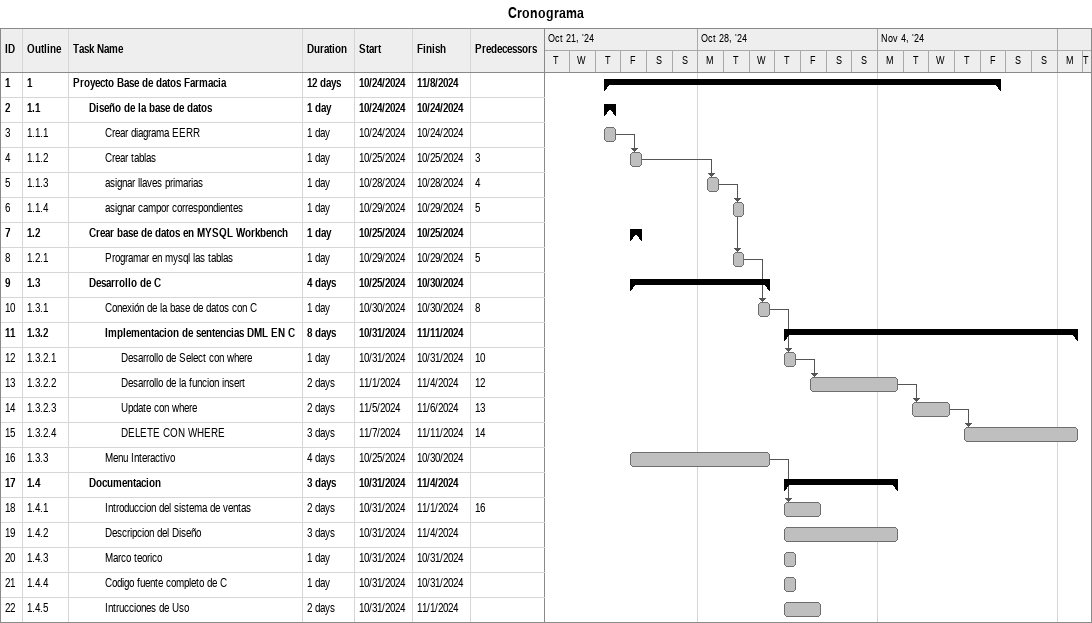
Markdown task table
Cronograma

| ID | WBS | Task | Duration | Start | Finish | Predecessors |
|---|---|---|---|---|---|---|
| 1 | 1 | **Proyecto Base de datos Farmacia** | 12d | 2024-10-24 | 2024-11-08 |  |
| 2 | 1.1 | **Diseño de la base de datos** | 1d | 2024-10-24 | 2024-10-24 |  |
| 3 | 1.1.1 | Crear diagrama EERR | 1d | 2024-10-24 | 2024-10-24 |  |
| 4 | 1.1.2 | Crear tablas | 1d | 2024-10-25 | 2024-10-25 | 3 |
| 5 | 1.1.3 | asignar llaves primarias | 1d | 2024-10-28 | 2024-10-28 | 4 |
| 6 | 1.1.4 | asignar campor correspondientes | 1d | 2024-10-29 | 2024-10-29 | 5 |
| 7 | 1.2 | **Crear base de datos en MYSQL Workbench** | 1d | 2024-10-25 | 2024-10-25 |  |
| 8 | 1.2.1 | Programar en mysql las tablas | 1d | 2024-10-29 | 2024-10-29 | 5 |
| 9 | 1.3 | **Desarrollo de C** | 4d | 2024-10-25 | 2024-10-30 |  |
| 10 | 1.3.1 | Conexión de la base de datos con C | 1d | 2024-10-30 | 2024-10-30 | 8 |
| 11 | 1.3.2 | **Implementacion de sentencias DML EN C** | 8d | 2024-10-31 | 2024-11-11 |  |
| 12 | 1.3.2.1 | Desarrollo de Select con where | 1d | 2024-10-31 | 2024-10-31 | 10 |
| 13 | 1.3.2.2 | Desarrollo de la funcion insert | 2d | 2024-11-01 | 2024-11-04 | 12 |
| 14 | 1.3.2.3 | Update con where | 2d | 2024-11-05 | 2024-11-06 | 13 |
| 15 | 1.3.2.4 | DELETE CON WHERE | 3d | 2024-11-07 | 2024-11-11 | 14 |
| 16 | 1.3.3 | Menu Interactivo | 4d | 2024-10-25 | 2024-10-30 |  |
| 17 | 1.4 | **Documentacion** | 3d | 2024-10-31 | 2024-11-04 |  |
| 18 | 1.4.1 | Introduccion del sistema de ventas | 2d | 2024-10-31 | 2024-11-01 | 16 |
| 19 | 1.4.2 | Descripcion del Diseño | 3d | 2024-10-31 | 2024-11-04 |  |
| 20 | 1.4.3 | Marco teorico | 1d | 2024-10-31 | 2024-10-31 |  |
| 21 | 1.4.4 | Codigo fuente completo de C | 1d | 2024-10-31 | 2024-10-31 |  |
| 22 | 1.4.5 | Intrucciones de Uso | 2d | 2024-10-31 | 2024-11-01 |  |
